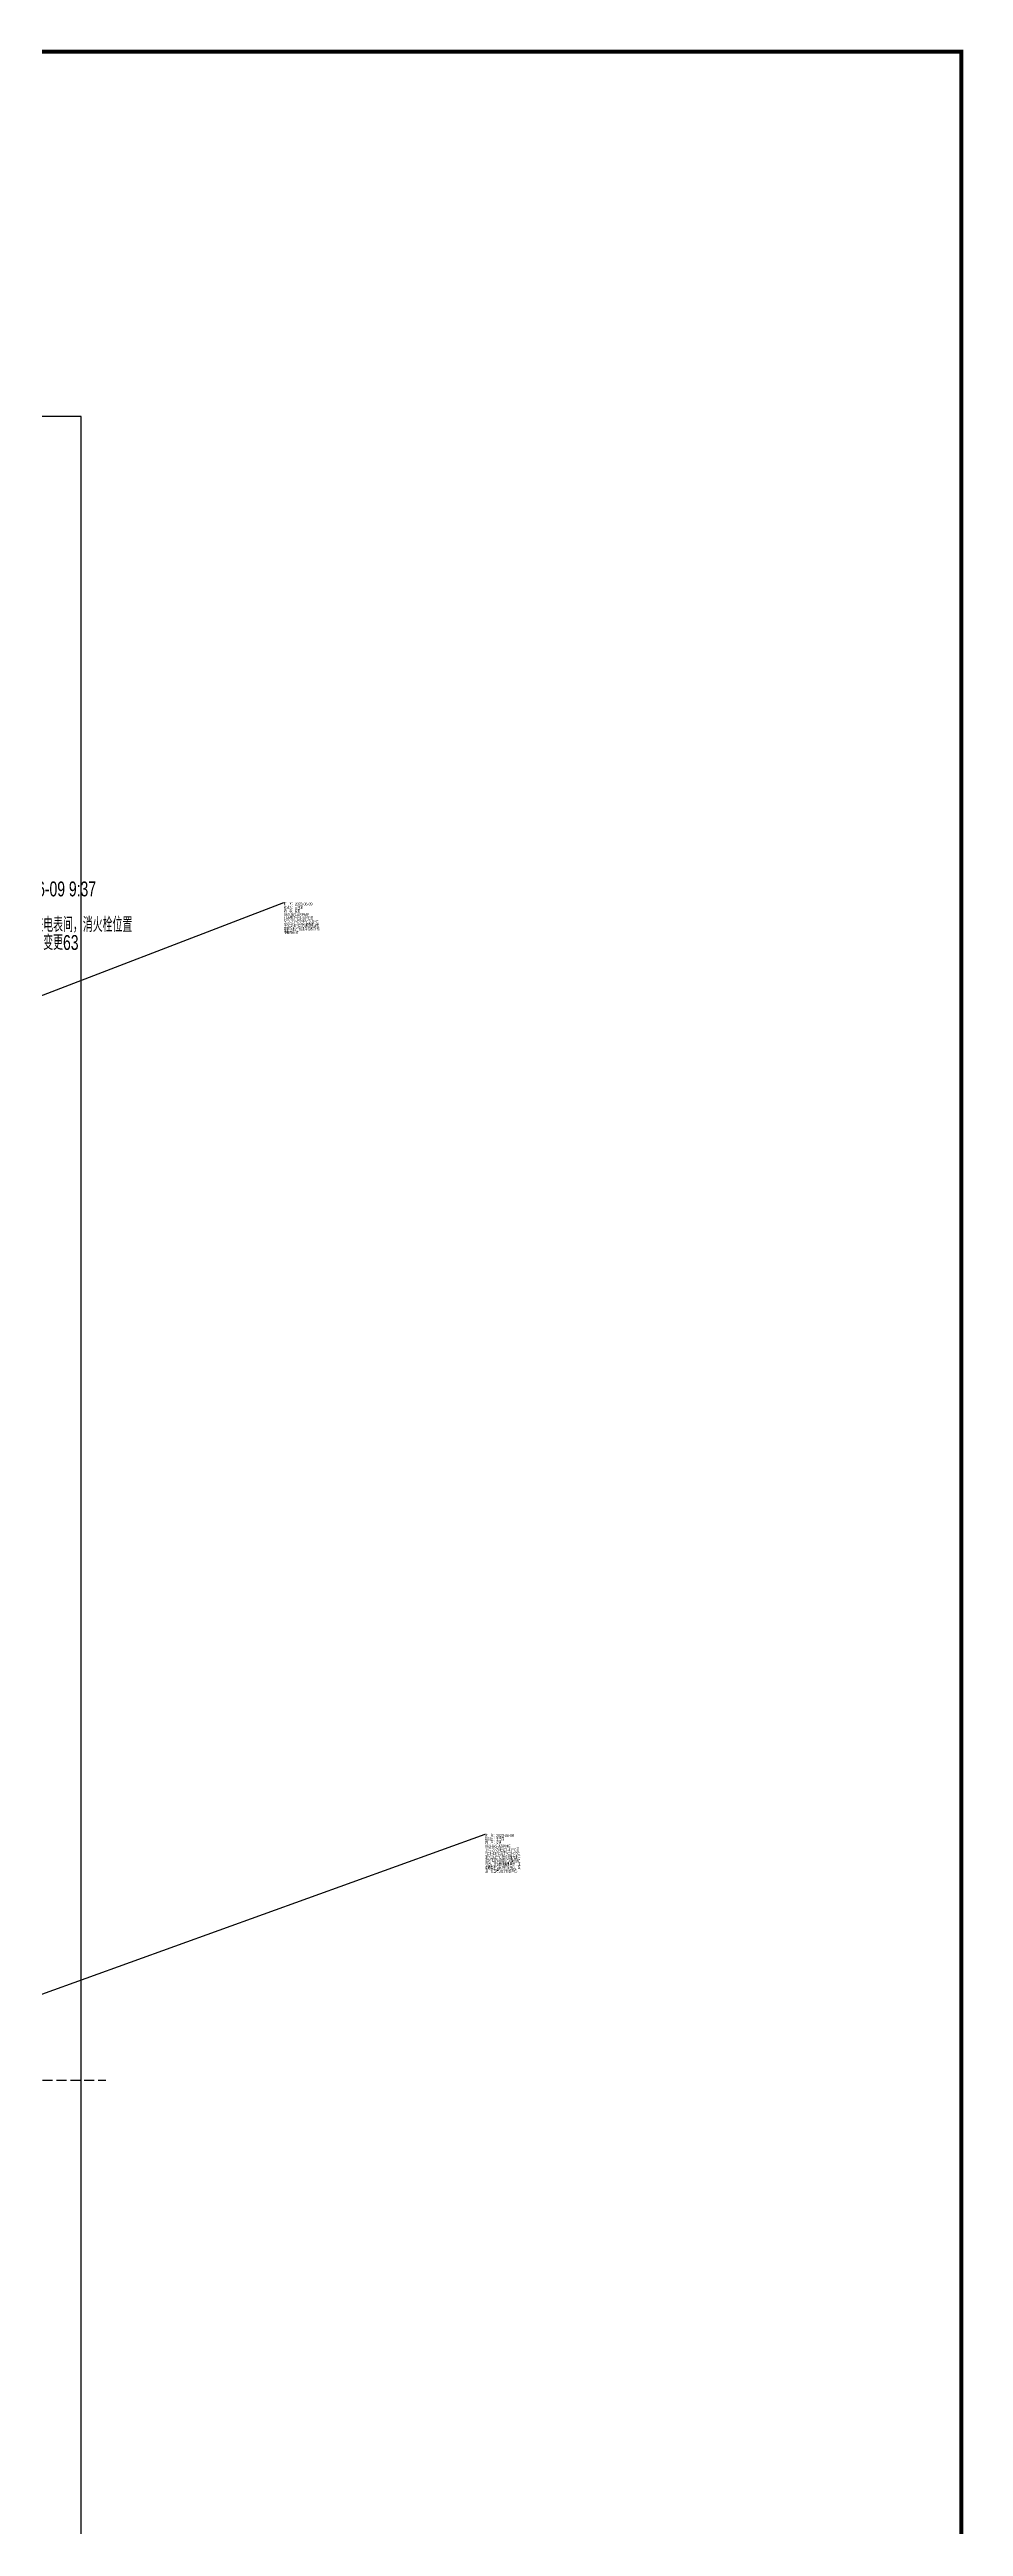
# Model space of a CAD drawing. Extents: x -1338203 to 1886333, y -783476 to 1038610.
# Drawn here: x 887256 to 1002396, y 44904 to 357011 of the extents above; entities that cross this region are included whole.
import ezdxf

# ---------------------------------------------------------------- set-up
doc = ezdxf.new("R2010")
doc.units = 0
doc.header["$LTSCALE"] = 1000
doc.header["$MEASUREMENT"] = 0
doc.linetypes.add('$2$DASH', pattern=[0.35, 0.25, -0.1])
doc.layers.add('$0$DIM_SYMB', color=3, linetype='Continuous')
doc.layers.add('AAD-FR-LINE', color=4, linetype='Continuous')
for name, color, linetype, plot in [('0A-X-AREA', 6, 'Continuous', False), ('AAD-A-PROOF', 30, 'Continuous', False), ('负一层消火栓$0$AAD-A-MODIFY_20230609', 201, 'Continuous', False)]:
    doc.layers.add(name, color=color, linetype=linetype, plot=plot)
doc.styles.add('AAD-TXT', font='aad-txt.shx', dxfattribs={"width": 0.7, "bigfont": 'aad-hztxt.shx'})
doc.styles.add('负一层消火栓$0$AAD-TXT', font='AAD-TXT.shx', dxfattribs={"width": 0.7, "bigfont": 'AAD-HZTXT.shx'})

# ---------------------------------------------------------------- blocks, each defined once
blk = doc.blocks.new('负一层消火栓')
at = {"layer": '负一层消火栓$0$AAD-A-MODIFY_20230609', "color": 4, "char_height": 1875, "width": 22500, "attachment_point": 1, "line_spacing_factor": 0.72, "style": '负一层消火栓$0$AAD-TXT'}
for s, insert in [('时\u3000间：2023-06-09 9:37', (108874, -54708)), ('内\u3000容：增加充电桩电表间，消火栓位置调整，增加灭火器，变更63', (108874, -59208))]:
    blk.add_mtext(s, dxfattribs=dict(at, insert=insert))
blk = doc.blocks.new('剖面位置')
at = {"layer": '$0$DIM_SYMB', "linetype": '$2$DASH', "ltscale": 5}
blk.add_lwpolyline([(-151227, -205737), (127993, -205737)], dxfattribs=at)
blk.add_lwpolyline([(-151227, -205737), (127993, -205737)], dxfattribs=at)

msp = doc.modelspace()

# ---------------------------------------------------------------- linework, layer by layer
at = {"layer": '0A-X-AREA'}
msp.add_lwpolyline([(486756.1, -19335.1), (891245.7, -19335.1), (891245.7, 310760.2), (486756.1, 310760.2)], close=True, dxfattribs=at)
at = {"layer": 'AAD-A-PROOF', "color": 241, "ltscale": 0.002}
for p, q in [((733583.1, 179308.3), (916777.7, 249530.2)), ((853459.3, 100117.9), (942145.1, 132146.2))]:
    msp.add_line(p, q, dxfattribs=at)
at = {"layer": 'AAD-FR-LINE', "const_width": 500}
msp.add_lwpolyline([(425146.2, -53738.7), (1002146.2, -53738.7), (1002146.2, 356761.3), (425146.2, 356761.3)], close=True, dxfattribs=at)

# ---------------------------------------------------------------- block references
at = {"ltscale": 0.002}
msp.add_blockref('负一层消火栓', (766365.4, 306889.1), dxfattribs=at)
at = {"layer": 'AAD-A-PROOF'}
msp.add_blockref('剖面位置', (766365.4, 306889.1), dxfattribs=at)

# ---------------------------------------------------------------- texts
at = {"layer": 'AAD-A-PROOF', "color": 241, "char_height": 375, "width": 4500, "attachment_point": 1, "line_spacing_factor": 0.72, "style": 'AAD-TXT'}
for s, insert in [('内\u3000容：变更063-BG-ASPME\\P16#东侧^ C2-20^ C至^ C2-21^ C交于^ C2-D^ C至^ C2-E^ C处根据供电单位要求取消2个微型车位改为“充电桩电表间”', (916777.7, 248630.2)), ('校对人：王书深', (916777.7, 249080.2)), ('时\u3000间：2023-06-09', (916777.7, 249530.2)), ('内\u3000容：变更063-BG-ASPME\\P1#与2#之间^ C3-41^ C至^ C3-43^ C交于^ C3-C^ C至^ C3-E^ C处经设备专业二次深化复核后此处“设备房间”取消，设备房间南侧单扇门位置微型车位改为标准车位，双扇门位置增加1个标准车位，', (942145.1, 131246.2)), ('校对人：王书深', (942145.1, 131696.2)), ('时\u3000间：2023-06-09', (942145.1, 132146.2))]:
    msp.add_mtext(s, dxfattribs=dict(at, insert=insert))

doc.saveas('drawing.dxf')
